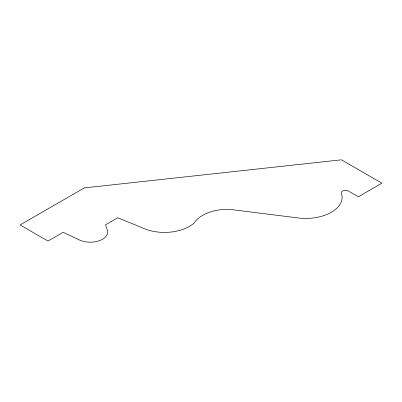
<?xml version="1.0" encoding="UTF-8"?>
<svg xmlns="http://www.w3.org/2000/svg" width="402" height="402" viewBox="0 0 402 402"><rect width="100%" height="100%" fill="white"/><g stroke="black" fill="none" stroke-linecap="round" stroke-linejoin="round"><path stroke-width="0.6" d="M84.274 187.91L20.1 224.964L48.009 241.074L63.184 232.311L79.611 240.094A17.422 10.06 0 0 0 99.751 240.567A17.422 10.06 0 0 0 107.183 229.753L105.545 224.798L117.731 217.763L141.429 227.386A35.014 20.216 0 0 0 194.493 222.653A35.587 20.547 0 0 1 229.542 209.352L301.425 218.341A36.713 21.195 0 0 0 341.514 193.427A4.171 2.407 0 0 1 343.65 190.598A4.171 2.407 0 0 1 348.856 191.307L358.338 196.779L381.9 183.171L341.439 159.815L84.274 187.91"/></g></svg>
